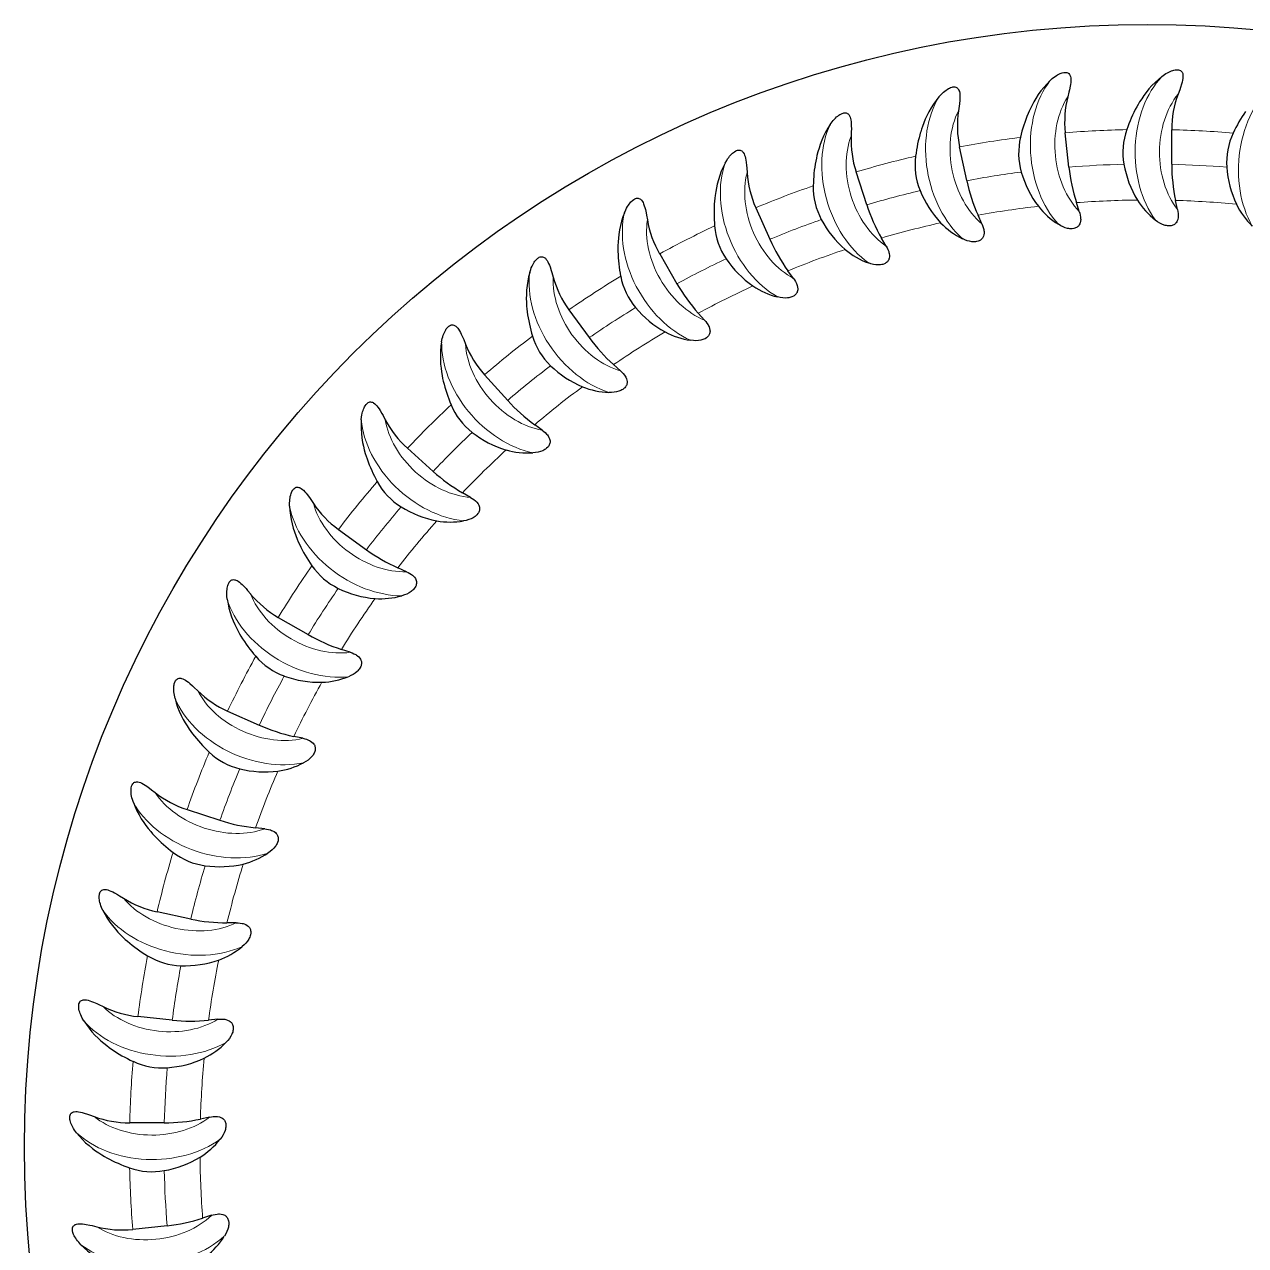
# Model space of a CAD drawing. Extents: x 197 to 920, y -77 to 441.
# Drawn here: x 772.15 to 807.49, y 186.3 to 221.64 of the extents above; entities that cross this region are included whole.
import ezdxf

# ---------------------------------------------------------------- set-up
doc = ezdxf.new("R2010")
doc.units = 0
doc.header["$LTSCALE"] = 7
doc.header["$MEASUREMENT"] = 0
doc.layers.add('8', color=250, linetype='CONTINUOUS', lineweight=15)

msp = doc.modelspace()

# ---------------------------------------------------------------- linework, layer by layer
at = {"layer": '8', "lineweight": 30, "ltscale": 0.025007}
for p, q in [((802.379, 217.515), (802.274, 218.509)), ((799.426, 217.122), (799.218, 218.1)), ((796.53, 216.422), (796.221, 217.374)), ((793.316, 216.338), (793.723, 215.424)), ((790.536, 215.004), (791.036, 214.138)), ((787.91, 213.387), (788.498, 212.578)), ((785.467, 211.505), (786.137, 210.761)), ((783.235, 209.377), (783.978, 208.708)), ((781.237, 207.028), (782.047, 206.44)), ((779.496, 204.483), (780.363, 203.983)), ((778.031, 201.769), (778.945, 201.363)), ((776.857, 198.918), (777.808, 198.609)), ((776.427, 192.821), (775.432, 192.926)), ((776.279, 186.873), (775.284, 186.769))]:
    msp.add_line(p, q, dxfattribs=at)
at = {"layer": '8', "lineweight": 30, "ltscale": 0.025008}
for p, q in [((805.357, 217.597), (805.357, 218.597)), ((776.966, 195.751), (775.987, 195.959)), ((776.197, 189.851), (775.197, 189.851))]:
    msp.add_line(p, q, dxfattribs=at)
at = {"layer": '8', "lineweight": 30, "ltscale": 0.006776}
for p, q in [((802.681, 216.228), (802.597, 216.486)), ((805.523, 216.285), (805.467, 216.551)), ((797.093, 215.227), (796.958, 215.462)), ((791.835, 213.086), (791.654, 213.287)), ((789.402, 211.615), (789.201, 211.797)), ((787.137, 209.898), (786.918, 210.058)), ((785.064, 207.954), (784.829, 208.09)), ((783.205, 205.803), (782.957, 205.914)), ((781.581, 203.471), (781.323, 203.555)), ((780.21, 200.981), (779.945, 201.038)), ((779.106, 198.361), (778.837, 198.39)), ((778.283, 195.641), (778.012, 195.641)), ((777.748, 192.849), (777.479, 192.821)), ((777.508, 190.017), (777.243, 189.961)), ((777.566, 187.175), (777.308, 187.092))]:
    msp.add_line(p, q, dxfattribs=at)
at = {"layer": '8', "lineweight": 30, "ltscale": 0.006777}
for p, q in [((799.86, 215.874), (799.751, 216.122)), ((794.408, 214.294), (794.249, 214.514))]:
    msp.add_line(p, q, dxfattribs=at)
at = {"layer": '8', "lineweight": 30}
for points in [[(801.83, 220.011), (801.9, 220.074), (801.939, 220.106), (801.98, 220.136), (802.017, 220.161), (802.055, 220.183), (802.09, 220.203), (802.127, 220.22), (802.157, 220.231), (802.188, 220.241), (802.236, 220.251), (802.26, 220.254), (802.285, 220.254), (802.316, 220.25), (802.346, 220.24), (802.363, 220.231), (802.378, 220.219), (802.397, 220.199), (802.412, 220.176), (802.42, 220.157), (802.426, 220.138), (802.435, 220.099), (802.438, 220.058), (802.438, 220.017), (802.435, 219.963), (802.428, 219.909), (802.419, 219.853), (802.398, 219.752), (802.383, 219.685), (802.349, 219.551)], [(805.071, 220.136), (805.148, 220.192), (805.19, 220.22), (805.234, 220.245), (805.273, 220.266), (805.313, 220.285), (805.351, 220.3), (805.389, 220.313), (805.42, 220.322), (805.452, 220.328), (805.501, 220.333), (805.525, 220.333), (805.55, 220.331), (805.581, 220.323), (805.609, 220.31), (805.625, 220.299), (805.639, 220.286), (805.656, 220.264), (805.668, 220.24), (805.674, 220.22), (805.678, 220.201), (805.682, 220.161), (805.682, 220.12), (805.678, 220.08), (805.668, 220.026), (805.656, 219.972), (805.641, 219.918), (805.61, 219.82), (805.588, 219.755), (805.54, 219.625)], [(801.83, 220.011), (801.739, 219.918), (801.652, 219.82), (801.571, 219.718), (801.495, 219.612), (801.424, 219.502), (801.368, 219.408), (801.316, 219.311), (801.267, 219.212), (801.232, 219.137), (801.199, 219.061)], [(805.071, 220.136), (804.971, 220.054), (804.875, 219.966), (804.784, 219.873), (804.697, 219.775), (804.615, 219.673), (804.55, 219.585), (804.488, 219.494), (804.428, 219.401), (804.386, 219.33), (804.345, 219.258)], [(798.619, 219.547), (798.538, 219.445), (798.462, 219.339), (798.392, 219.229), (798.328, 219.116), (798.268, 218.999), (798.223, 218.899), (798.181, 218.797), (798.142, 218.694), (798.115, 218.615), (798.091, 218.536)], [(798.619, 219.547), (798.682, 219.617), (798.718, 219.653), (798.755, 219.687), (798.789, 219.716), (798.824, 219.742), (798.858, 219.765), (798.893, 219.786), (798.921, 219.801), (798.951, 219.814), (798.998, 219.829), (799.022, 219.834), (799.046, 219.836), (799.078, 219.835), (799.108, 219.829), (799.126, 219.821), (799.143, 219.811), (799.164, 219.793), (799.18, 219.772), (799.19, 219.754), (799.199, 219.736), (799.211, 219.698), (799.219, 219.658), (799.223, 219.617), (799.225, 219.563), (799.224, 219.508), (799.221, 219.452), (799.211, 219.349), (799.203, 219.281), (799.183, 219.144)], [(795.474, 218.75), (795.529, 218.826), (795.561, 218.866), (795.595, 218.904), (795.626, 218.935), (795.658, 218.966), (795.689, 218.992), (795.721, 219.016), (795.748, 219.034), (795.776, 219.05), (795.821, 219.07), (795.845, 219.077), (795.868, 219.082), (795.9, 219.085), (795.931, 219.081), (795.95, 219.076), (795.967, 219.068), (795.99, 219.052), (796.009, 219.032), (796.021, 219.016), (796.031, 218.999), (796.047, 218.962), (796.059, 218.923), (796.068, 218.883), (796.075, 218.829), (796.08, 218.774), (796.083, 218.719), (796.084, 218.615), (796.082, 218.547), (796.077, 218.408)], [(795.474, 218.75), (795.404, 218.64), (795.34, 218.527), (795.282, 218.41), (795.23, 218.291), (795.183, 218.168), (795.148, 218.064), (795.117, 217.959), (795.089, 217.852), (795.071, 217.771), (795.054, 217.69)], [(792.429, 217.628), (792.476, 217.71), (792.504, 217.753), (792.534, 217.794), (792.561, 217.829), (792.59, 217.862), (792.618, 217.892), (792.648, 217.919), (792.673, 217.94), (792.699, 217.958), (792.741, 217.983), (792.764, 217.993), (792.787, 218), (792.818, 218.006), (792.85, 218.006), (792.869, 218.002), (792.887, 217.996), (792.911, 217.983), (792.932, 217.965), (792.945, 217.95), (792.957, 217.934), (792.977, 217.899), (792.993, 217.862), (793.006, 217.823), (793.019, 217.77), (793.03, 217.716), (793.038, 217.661), (793.05, 217.558), (793.056, 217.49), (793.065, 217.352)], [(792.429, 217.628), (792.371, 217.512), (792.32, 217.393), (792.274, 217.271), (792.234, 217.146), (792.201, 217.02), (792.177, 216.913), (792.157, 216.804), (792.141, 216.695), (792.131, 216.613), (792.123, 216.53)], [(789.519, 216.195), (789.557, 216.281), (789.58, 216.327), (789.605, 216.371), (789.629, 216.408), (789.654, 216.444), (789.679, 216.476), (789.706, 216.507), (789.728, 216.53), (789.752, 216.551), (789.792, 216.58), (789.813, 216.592), (789.836, 216.602), (789.866, 216.611), (789.897, 216.614), (789.917, 216.613), (789.935, 216.609), (789.961, 216.598), (789.984, 216.582), (789.999, 216.569), (790.012, 216.554), (790.036, 216.522), (790.055, 216.486), (790.072, 216.449), (790.091, 216.398), (790.107, 216.345), (790.121, 216.291), (790.143, 216.19), (790.156, 216.123), (790.18, 215.986)], [(789.519, 216.195), (789.473, 216.073), (789.434, 215.949), (789.402, 215.823), (789.375, 215.695), (789.355, 215.566), (789.343, 215.457), (789.334, 215.347), (789.329, 215.237), (789.328, 215.154), (789.329, 215.071)], [(802.681, 216.228), (802.696, 216.177), (802.709, 216.121), (802.718, 216.062), (802.721, 216.031), (802.722, 216), (802.717, 215.947), (802.707, 215.902), (802.695, 215.871), (802.682, 215.845), (802.668, 215.826), (802.654, 215.809), (802.637, 215.793), (802.619, 215.779), (802.596, 215.765), (802.572, 215.754), (802.548, 215.745), (802.523, 215.738), (802.474, 215.732), (802.442, 215.731), (802.41, 215.732), (802.376, 215.736), (802.343, 215.742), (802.277, 215.76), (802.211, 215.785), (802.143, 215.818), (802.076, 215.858)], [(805.523, 216.285), (805.532, 216.233), (805.54, 216.176), (805.543, 216.116), (805.542, 216.085), (805.539, 216.055), (805.53, 216.002), (805.515, 215.959), (805.5, 215.929), (805.483, 215.905), (805.468, 215.887), (805.452, 215.872), (805.433, 215.857), (805.415, 215.846), (805.39, 215.834), (805.365, 215.825), (805.34, 215.819), (805.315, 215.815), (805.265, 215.813), (805.233, 215.816), (805.201, 215.821), (805.168, 215.828), (805.136, 215.837), (805.072, 215.862), (805.009, 215.894), (804.945, 215.934), (804.882, 215.981)], [(799.86, 215.874), (799.881, 215.825), (799.9, 215.771), (799.915, 215.712), (799.921, 215.682), (799.925, 215.652), (799.926, 215.598), (799.921, 215.553), (799.912, 215.52), (799.901, 215.493), (799.89, 215.472), (799.877, 215.454), (799.862, 215.436), (799.846, 215.421), (799.824, 215.404), (799.802, 215.391), (799.779, 215.379), (799.755, 215.371), (799.707, 215.358), (799.675, 215.354), (799.643, 215.352), (799.609, 215.353), (799.575, 215.355), (799.508, 215.366), (799.439, 215.384), (799.369, 215.41), (799.297, 215.443)], [(786.774, 214.465), (786.803, 214.555), (786.821, 214.603), (786.842, 214.649), (786.861, 214.689), (786.882, 214.727), (786.904, 214.762), (786.927, 214.795), (786.947, 214.82), (786.969, 214.844), (787.006, 214.877), (787.026, 214.891), (787.047, 214.904), (787.076, 214.916), (787.107, 214.922), (787.126, 214.922), (787.145, 214.92), (787.172, 214.912), (787.196, 214.899), (787.212, 214.887), (787.227, 214.874), (787.254, 214.844), (787.277, 214.811), (787.298, 214.776), (787.322, 214.727), (787.343, 214.676), (787.363, 214.624), (787.396, 214.526), (787.416, 214.46), (787.454, 214.327)], [(797.093, 215.227), (797.118, 215.18), (797.143, 215.128), (797.164, 215.072), (797.173, 215.042), (797.18, 215.012), (797.187, 214.959), (797.186, 214.914), (797.181, 214.881), (797.173, 214.853), (797.164, 214.831), (797.153, 214.811), (797.14, 214.792), (797.126, 214.775), (797.106, 214.756), (797.085, 214.74), (797.063, 214.727), (797.041, 214.715), (796.994, 214.698), (796.962, 214.691), (796.931, 214.685), (796.897, 214.682), (796.863, 214.681), (796.795, 214.685), (796.725, 214.696), (796.652, 214.714), (796.578, 214.739)], [(786.774, 214.465), (786.742, 214.339), (786.716, 214.212), (786.697, 214.083), (786.684, 213.953), (786.677, 213.822), (786.676, 213.712), (786.679, 213.603), (786.686, 213.492), (786.693, 213.41), (786.703, 213.327)], [(794.408, 214.294), (794.438, 214.25), (794.468, 214.201), (794.495, 214.148), (794.507, 214.119), (794.517, 214.09), (794.529, 214.038), (794.533, 213.992), (794.532, 213.959), (794.527, 213.93), (794.52, 213.907), (794.511, 213.887), (794.5, 213.867), (794.488, 213.848), (794.47, 213.827), (794.451, 213.809), (794.431, 213.793), (794.409, 213.78), (794.364, 213.758), (794.334, 213.747), (794.303, 213.739), (794.27, 213.732), (794.237, 213.727), (794.168, 213.724), (794.097, 213.728), (794.023, 213.738), (793.946, 213.755)], [(784.225, 212.458), (784.245, 212.55), (784.258, 212.599), (784.273, 212.648), (784.288, 212.689), (784.306, 212.73), (784.323, 212.766), (784.343, 212.802), (784.36, 212.829), (784.38, 212.855), (784.412, 212.892), (784.431, 212.908), (784.45, 212.922), (784.478, 212.937), (784.508, 212.947), (784.528, 212.949), (784.547, 212.949), (784.574, 212.944), (784.599, 212.934), (784.617, 212.924), (784.633, 212.912), (784.663, 212.885), (784.69, 212.854), (784.714, 212.821), (784.743, 212.775), (784.769, 212.727), (784.794, 212.677), (784.837, 212.583), (784.864, 212.52), (784.916, 212.391)], [(791.835, 213.086), (791.87, 213.045), (791.904, 213), (791.937, 212.949), (791.952, 212.922), (791.965, 212.894), (791.983, 212.843), (791.992, 212.799), (791.993, 212.765), (791.991, 212.736), (791.987, 212.713), (791.981, 212.692), (791.972, 212.67), (791.961, 212.651), (791.946, 212.628), (791.929, 212.608), (791.91, 212.59), (791.89, 212.574), (791.848, 212.548), (791.819, 212.534), (791.789, 212.522), (791.757, 212.512), (791.724, 212.504), (791.656, 212.494), (791.585, 212.49), (791.511, 212.492), (791.433, 212.501)], [(784.225, 212.458), (784.206, 212.329), (784.194, 212.2), (784.188, 212.07), (784.189, 211.939), (784.196, 211.808), (784.207, 211.699), (784.221, 211.59), (784.239, 211.481), (784.255, 211.4), (784.273, 211.319)], [(789.402, 211.615), (789.441, 211.578), (789.48, 211.537), (789.518, 211.49), (789.536, 211.464), (789.552, 211.438), (789.575, 211.39), (789.588, 211.346), (789.594, 211.313), (789.595, 211.284), (789.593, 211.26), (789.589, 211.239), (789.582, 211.216), (789.574, 211.196), (789.561, 211.171), (789.546, 211.15), (789.529, 211.13), (789.511, 211.112), (789.472, 211.082), (789.444, 211.065), (789.416, 211.05), (789.385, 211.037), (789.353, 211.025), (789.287, 211.008), (789.217, 210.996), (789.142, 210.991), (789.063, 210.992)], [(781.9, 210.195), (781.91, 210.289), (781.918, 210.339), (781.928, 210.389), (781.939, 210.432), (781.952, 210.474), (781.965, 210.512), (781.981, 210.55), (781.996, 210.579), (782.012, 210.606), (782.041, 210.646), (782.058, 210.664), (782.076, 210.681), (782.102, 210.699), (782.13, 210.711), (782.149, 210.716), (782.169, 210.717), (782.196, 210.715), (782.222, 210.707), (782.241, 210.699), (782.258, 210.689), (782.291, 210.666), (782.32, 210.638), (782.348, 210.608), (782.382, 210.565), (782.413, 210.52), (782.443, 210.473), (782.496, 210.384), (782.529, 210.324), (782.594, 210.201)], [(781.9, 210.195), (781.894, 210.066), (781.896, 209.935), (781.904, 209.805), (781.918, 209.676), (781.939, 209.546), (781.961, 209.439), (781.987, 209.332), (782.016, 209.225), (782.041, 209.146), (782.067, 209.067)], [(787.137, 209.898), (787.179, 209.866), (787.223, 209.828), (787.265, 209.786), (787.286, 209.762), (787.304, 209.738), (787.332, 209.692), (787.35, 209.65), (787.359, 209.618), (787.363, 209.589), (787.363, 209.565), (787.362, 209.543), (787.357, 209.52), (787.351, 209.499), (787.341, 209.474), (787.328, 209.45), (787.314, 209.429), (787.298, 209.41), (787.262, 209.375), (787.236, 209.355), (787.209, 209.338), (787.18, 209.321), (787.15, 209.306), (787.086, 209.282), (787.017, 209.263), (786.944, 209.25), (786.865, 209.243)], [(779.824, 207.702), (779.824, 207.796), (779.827, 207.847), (779.832, 207.898), (779.838, 207.942), (779.846, 207.985), (779.856, 208.024), (779.868, 208.063), (779.879, 208.093), (779.893, 208.123), (779.917, 208.165), (779.932, 208.185), (779.948, 208.203), (779.972, 208.224), (779.999, 208.239), (780.018, 208.246), (780.037, 208.249), (780.064, 208.25), (780.091, 208.245), (780.11, 208.239), (780.129, 208.231), (780.164, 208.211), (780.196, 208.186), (780.226, 208.159), (780.264, 208.12), (780.301, 208.078), (780.335, 208.035), (780.397, 207.952), (780.436, 207.895), (780.514, 207.78)], [(785.064, 207.954), (785.109, 207.926), (785.156, 207.893), (785.203, 207.856), (785.226, 207.834), (785.247, 207.812), (785.279, 207.769), (785.301, 207.729), (785.313, 207.698), (785.32, 207.67), (785.323, 207.646), (785.324, 207.624), (785.322, 207.601), (785.318, 207.579), (785.311, 207.553), (785.3, 207.529), (785.288, 207.506), (785.274, 207.485), (785.242, 207.446), (785.219, 207.424), (785.194, 207.404), (785.167, 207.384), (785.138, 207.367), (785.077, 207.336), (785.011, 207.31), (784.939, 207.29), (784.862, 207.274)], [(779.824, 207.702), (779.832, 207.572), (779.847, 207.443), (779.869, 207.315), (779.897, 207.187), (779.931, 207.06), (779.964, 206.956), (780.001, 206.852), (780.041, 206.75), (780.074, 206.673), (780.108, 206.598)], [(783.205, 205.803), (783.253, 205.781), (783.303, 205.753), (783.354, 205.72), (783.378, 205.702), (783.402, 205.682), (783.438, 205.642), (783.465, 205.605), (783.48, 205.575), (783.49, 205.548), (783.495, 205.525), (783.498, 205.503), (783.499, 205.48), (783.497, 205.458), (783.492, 205.431), (783.485, 205.405), (783.475, 205.382), (783.463, 205.359), (783.435, 205.318), (783.415, 205.293), (783.392, 205.27), (783.367, 205.248), (783.34, 205.227), (783.283, 205.19), (783.219, 205.158), (783.15, 205.13), (783.075, 205.106)], [(778.02, 205.005), (778.01, 205.099), (778.008, 205.15), (778.007, 205.201), (778.009, 205.245), (778.013, 205.289), (778.018, 205.329), (778.026, 205.369), (778.034, 205.4), (778.044, 205.431), (778.064, 205.476), (778.077, 205.497), (778.091, 205.517), (778.113, 205.54), (778.138, 205.558), (778.156, 205.566), (778.174, 205.572), (778.202, 205.575), (778.229, 205.573), (778.249, 205.569), (778.268, 205.563), (778.305, 205.547), (778.34, 205.526), (778.373, 205.502), (778.415, 205.467), (778.455, 205.43), (778.494, 205.39), (778.564, 205.314), (778.609, 205.262), (778.698, 205.155)], [(778.02, 205.005), (778.042, 204.877), (778.07, 204.75), (778.105, 204.625), (778.146, 204.501), (778.193, 204.378), (778.237, 204.278), (778.285, 204.179), (778.335, 204.081), (778.376, 204.008), (778.418, 203.937)], [(781.581, 203.471), (781.631, 203.453), (781.684, 203.431), (781.738, 203.404), (781.764, 203.387), (781.789, 203.37), (781.83, 203.335), (781.86, 203.301), (781.878, 203.272), (781.891, 203.246), (781.899, 203.224), (781.904, 203.203), (781.907, 203.179), (781.908, 203.157), (781.906, 203.13), (781.901, 203.104), (781.894, 203.079), (781.884, 203.056), (781.861, 203.011), (781.843, 202.985), (781.823, 202.96), (781.8, 202.935), (781.776, 202.912), (781.722, 202.869), (781.663, 202.83), (781.597, 202.795), (781.525, 202.764)], [(776.508, 202.135), (776.489, 202.227), (776.481, 202.278), (776.475, 202.328), (776.472, 202.372), (776.471, 202.416), (776.472, 202.457), (776.476, 202.497), (776.481, 202.529), (776.488, 202.561), (776.503, 202.607), (776.513, 202.63), (776.525, 202.651), (776.545, 202.676), (776.568, 202.697), (776.585, 202.707), (776.602, 202.715), (776.629, 202.721), (776.657, 202.722), (776.677, 202.72), (776.696, 202.716), (776.734, 202.703), (776.771, 202.686), (776.807, 202.666), (776.852, 202.635), (776.896, 202.602), (776.939, 202.567), (777.016, 202.498), (777.066, 202.451), (777.166, 202.355)], [(776.508, 202.135), (776.543, 202.01), (776.584, 201.887), (776.632, 201.765), (776.686, 201.646), (776.746, 201.53), (776.8, 201.434), (776.857, 201.34), (776.918, 201.248), (776.966, 201.181), (777.016, 201.114)], [(780.21, 200.981), (780.262, 200.968), (780.316, 200.952), (780.373, 200.93), (780.401, 200.917), (780.427, 200.902), (780.472, 200.872), (780.505, 200.841), (780.526, 200.815), (780.541, 200.79), (780.552, 200.769), (780.559, 200.748), (780.565, 200.725), (780.568, 200.703), (780.568, 200.676), (780.566, 200.649), (780.562, 200.624), (780.555, 200.6), (780.536, 200.553), (780.521, 200.525), (780.504, 200.498), (780.484, 200.471), (780.462, 200.445), (780.413, 200.397), (780.358, 200.352), (780.296, 200.31), (780.228, 200.272)], [(775.304, 199.122), (775.275, 199.212), (775.262, 199.261), (775.251, 199.311), (775.244, 199.354), (775.238, 199.398), (775.235, 199.438), (775.235, 199.479), (775.236, 199.511), (775.24, 199.543), (775.25, 199.592), (775.258, 199.615), (775.267, 199.637), (775.284, 199.664), (775.305, 199.687), (775.321, 199.699), (775.337, 199.708), (775.364, 199.717), (775.391, 199.721), (775.411, 199.721), (775.431, 199.719), (775.47, 199.711), (775.509, 199.698), (775.546, 199.681), (775.594, 199.656), (775.641, 199.627), (775.688, 199.597), (775.772, 199.537), (775.826, 199.495), (775.936, 199.41)], [(775.304, 199.122), (775.352, 199.001), (775.406, 198.883), (775.467, 198.768), (775.533, 198.655), (775.604, 198.545), (775.668, 198.456), (775.735, 198.369), (775.805, 198.283), (775.86, 198.221), (775.916, 198.16)], [(779.106, 198.361), (779.159, 198.354), (779.215, 198.344), (779.273, 198.328), (779.303, 198.318), (779.331, 198.306), (779.378, 198.28), (779.415, 198.253), (779.438, 198.229), (779.456, 198.206), (779.469, 198.186), (779.478, 198.166), (779.486, 198.144), (779.491, 198.123), (779.495, 198.095), (779.496, 198.069), (779.494, 198.043), (779.49, 198.018), (779.476, 197.97), (779.464, 197.941), (779.449, 197.912), (779.432, 197.883), (779.413, 197.855), (779.37, 197.802), (779.32, 197.752), (779.262, 197.704), (779.198, 197.658)], [(774.422, 196), (774.384, 196.086), (774.366, 196.134), (774.349, 196.182), (774.337, 196.225), (774.327, 196.268), (774.32, 196.307), (774.315, 196.348), (774.314, 196.38), (774.314, 196.412), (774.319, 196.461), (774.324, 196.485), (774.332, 196.508), (774.345, 196.537), (774.364, 196.562), (774.378, 196.576), (774.394, 196.587), (774.419, 196.598), (774.445, 196.605), (774.465, 196.607), (774.485, 196.607), (774.525, 196.603), (774.565, 196.594), (774.604, 196.581), (774.654, 196.561), (774.704, 196.538), (774.754, 196.512), (774.844, 196.461), (774.902, 196.426), (775.02, 196.352)], [(774.422, 196), (774.482, 195.885), (774.548, 195.773), (774.62, 195.664), (774.698, 195.559), (774.781, 195.457), (774.853, 195.375), (774.929, 195.296), (775.008, 195.218), (775.068, 195.162), (775.131, 195.107)], [(778.283, 195.641), (778.336, 195.639), (778.393, 195.635), (778.453, 195.625), (778.483, 195.618), (778.512, 195.609), (778.562, 195.589), (778.601, 195.565), (778.627, 195.544), (778.647, 195.523), (778.661, 195.504), (778.673, 195.486), (778.683, 195.465), (778.691, 195.444), (778.697, 195.417), (778.7, 195.391), (778.701, 195.365), (778.7, 195.34), (778.691, 195.291), (778.682, 195.26), (778.671, 195.23), (778.657, 195.199), (778.641, 195.169), (778.603, 195.112), (778.559, 195.057), (778.507, 195.003), (778.448, 194.951)], [(773.871, 192.803), (773.824, 192.885), (773.801, 192.93), (773.78, 192.977), (773.763, 193.017), (773.749, 193.059), (773.738, 193.098), (773.729, 193.138), (773.723, 193.169), (773.72, 193.201), (773.72, 193.251), (773.723, 193.275), (773.728, 193.299), (773.739, 193.329), (773.754, 193.356), (773.767, 193.371), (773.782, 193.383), (773.805, 193.397), (773.831, 193.407), (773.851, 193.411), (773.871, 193.413), (773.911, 193.413), (773.951, 193.408), (773.991, 193.4), (774.043, 193.385), (774.095, 193.367), (774.147, 193.347), (774.242, 193.305), (774.304, 193.276), (774.429, 193.215)], [(773.871, 192.803), (773.943, 192.695), (774.02, 192.59), (774.103, 192.49), (774.191, 192.393), (774.284, 192.301), (774.365, 192.227), (774.449, 192.155), (774.535, 192.087), (774.601, 192.037), (774.669, 191.988)], [(777.748, 192.849), (777.801, 192.853), (777.858, 192.855), (777.919, 192.852), (777.949, 192.848), (777.979, 192.842), (778.031, 192.826), (778.072, 192.807), (778.1, 192.789), (778.123, 192.77), (778.139, 192.753), (778.152, 192.736), (778.165, 192.716), (778.174, 192.696), (778.183, 192.67), (778.19, 192.644), (778.193, 192.619), (778.194, 192.593), (778.191, 192.544), (778.185, 192.512), (778.177, 192.481), (778.166, 192.449), (778.153, 192.418), (778.122, 192.357), (778.083, 192.297), (778.038, 192.238), (777.984, 192.18)], [(773.657, 189.566), (773.602, 189.642), (773.574, 189.685), (773.548, 189.729), (773.528, 189.768), (773.509, 189.808), (773.494, 189.845), (773.481, 189.884), (773.472, 189.915), (773.465, 189.946), (773.46, 189.995), (773.46, 190.02), (773.463, 190.044), (773.47, 190.075), (773.483, 190.103), (773.494, 190.119), (773.507, 190.133), (773.53, 190.15), (773.554, 190.162), (773.573, 190.168), (773.593, 190.173), (773.633, 190.177), (773.674, 190.176), (773.714, 190.172), (773.768, 190.163), (773.821, 190.15), (773.875, 190.135), (773.974, 190.104), (774.038, 190.082), (774.169, 190.034)], [(777.508, 190.017), (777.561, 190.027), (777.617, 190.034), (777.677, 190.037), (777.708, 190.036), (777.739, 190.034), (777.792, 190.024), (777.835, 190.009), (777.865, 189.994), (777.889, 189.978), (777.907, 189.962), (777.922, 189.946), (777.936, 189.928), (777.948, 189.909), (777.96, 189.884), (777.969, 189.859), (777.975, 189.834), (777.979, 189.809), (777.98, 189.759), (777.978, 189.727), (777.973, 189.695), (777.966, 189.663), (777.956, 189.63), (777.932, 189.566), (777.899, 189.503), (777.86, 189.44), (777.813, 189.376)], [(773.657, 189.566), (773.74, 189.465), (773.828, 189.37), (773.921, 189.278), (774.019, 189.192), (774.121, 189.109), (774.209, 189.044), (774.299, 188.982), (774.392, 188.923), (774.464, 188.88), (774.536, 188.839)], [(777.566, 187.175), (777.617, 187.19), (777.672, 187.203), (777.732, 187.213), (777.763, 187.215), (777.793, 187.216), (777.847, 187.212), (777.891, 187.201), (777.923, 187.189), (777.948, 187.176), (777.968, 187.162), (777.985, 187.148), (778.001, 187.131), (778.014, 187.114), (778.029, 187.09), (778.04, 187.066), (778.049, 187.042), (778.055, 187.018), (778.062, 186.968), (778.063, 186.936), (778.062, 186.904), (778.058, 186.871), (778.052, 186.837), (778.034, 186.771), (778.008, 186.705), (777.976, 186.638), (777.936, 186.57)], [(773.783, 186.324), (773.72, 186.394), (773.688, 186.434), (773.657, 186.475), (773.633, 186.511), (773.61, 186.549), (773.591, 186.585), (773.574, 186.621), (773.562, 186.651), (773.552, 186.682), (773.542, 186.73), (773.54, 186.755), (773.54, 186.779), (773.544, 186.811), (773.554, 186.84), (773.563, 186.857), (773.575, 186.873), (773.595, 186.892), (773.618, 186.906), (773.636, 186.914), (773.656, 186.921), (773.695, 186.929), (773.735, 186.932), (773.776, 186.933), (773.83, 186.929), (773.885, 186.922), (773.94, 186.913), (774.041, 186.892), (774.108, 186.877), (774.243, 186.843)], [(773.783, 186.324), (773.876, 186.233), (773.973, 186.147), (774.075, 186.066), (774.181, 185.99), (774.292, 185.918), (774.386, 185.863), (774.483, 185.81), (774.581, 185.761), (774.657, 185.726), (774.733, 185.693)]]:
    msp.add_lwpolyline(points, dxfattribs=at)
msp.add_circle((804.65, 189.144), 32.5, dxfattribs=at)
for centre, radius, start, end in [((805.218, 218.822), 2.961, 165.7457, 186.0552), ((808.317, 218.6), 2.961, 159.7457, 180.0552), ((802.113, 218.719), 2.961, 171.7457, 192.0552), ((808.117, 217.207), 4.294, 151.468, 161.0771), ((805.164, 217.416), 4.294, 157.468, 167.0772), ((811.031, 216.691), 4.294, 145.468, 155.0772), ((802.206, 217.314), 4.294, 163.468, 173.0771), ((805.906, 217.944), 1.963, 160.5041, 190.1732), ((808.909, 217.655), 1.963, 154.5039, 184.1733), ((799.036, 218.291), 2.961, 177.7457, 198.0552), ((802.889, 217.918), 1.963, 166.5059, 196.1732), ((799.891, 217.576), 1.963, 172.504, 202.1734), ((799.275, 216.905), 4.294, 169.468, 179.0772), ((803.9, 218.197), 3.012, 195.9293, 217.0982), ((807.399, 218.044), 5.048, 186.021, 197.9793), ((806.941, 218.117), 3.012, 189.9293, 211.0982), ((810.405, 217.598), 5.048, 180.021, 191.9794), ((809.957, 217.718), 3.012, 183.9293, 205.0982), ((796.02, 217.545), 2.961, 183.7457, 204.0552), ((804.363, 218.173), 5.048, 192.021, 203.9793), ((796.945, 216.923), 1.963, 178.504, 208.1734), ((800.867, 217.96), 3.012, 201.9293, 223.0982), ((796.403, 216.191), 4.294, 175.468, 185.0771), ((801.33, 217.984), 5.048, 198.021, 209.9793), ((803.283, 217.776), 2.266, 217.997, 237.7982), ((806.284, 217.762), 2.266, 211.997, 231.7982), ((809.266, 217.434), 2.266, 205.997, 225.7982), ((793.098, 216.487), 2.961, 189.7457, 210.0552), ((797.876, 217.407), 3.012, 207.9293, 229.0982), ((794.083, 215.965), 1.963, 184.504, 214.1734), ((800.298, 217.476), 2.266, 223.997, 243.7982), ((798.334, 217.479), 5.048, 204.021, 215.9794), ((793.621, 215.181), 4.294, 181.468, 191.0771), ((797.36, 216.866), 2.266, 229.997, 249.7982), ((794.958, 216.544), 3.012, 213.9293, 235.0982), ((790.303, 215.13), 2.961, 195.7457, 216.0552), ((791.338, 214.714), 1.963, 190.504, 220.1734), ((795.406, 216.664), 5.048, 210.021, 221.9793), ((794.503, 215.952), 2.266, 235.997, 255.7982), ((790.96, 213.885), 4.294, 187.468, 197.0771), ((792.147, 215.381), 3.012, 219.9293, 241.0982), ((788.738, 213.182), 1.963, 196.504, 226.1734), ((792.58, 215.547), 5.048, 216.021, 227.9793), ((791.756, 214.745), 2.266, 241.997, 261.7982), ((787.666, 213.488), 2.961, 201.7457, 222.0552), ((789.473, 213.93), 3.012, 225.9293, 247.0982), ((788.449, 212.319), 4.294, 193.468, 203.0771), ((789.151, 213.257), 2.266, 247.997, 267.7982), ((789.887, 214.14), 5.048, 222.021, 233.9793), ((786.312, 211.387), 1.963, 202.504, 232.1734), ((785.214, 211.579), 2.961, 207.7457, 228.0552), ((786.966, 212.208), 3.012, 231.9293, 253.0982), ((786.715, 211.505), 2.266, 253.997, 273.7982), ((786.115, 210.498), 4.294, 199.468, 209.0771), ((787.355, 212.46), 5.048, 228.021, 239.9794), ((784.088, 209.349), 1.963, 208.504, 238.1734), ((782.975, 209.425), 2.961, 213.7457, 234.0552), ((784.652, 210.233), 3.012, 237.9293, 259.0982), ((784.476, 209.508), 2.266, 259.997, 279.7982), ((783.984, 208.444), 4.294, 205.468, 215.0771), ((785.012, 210.525), 5.048, 234.021, 245.9793), ((782.088, 207.089), 1.963, 214.504, 244.1734), ((780.974, 207.048), 2.961, 219.7457, 240.0552), ((782.557, 208.027), 3.012, 243.9293, 265.0982), ((782.458, 207.287), 2.266, 265.997, 285.7982), ((782.885, 208.355), 5.048, 240.021, 251.9793), ((782.08, 206.178), 4.294, 211.468, 221.0771), ((780.336, 204.632), 1.963, 220.504, 250.1734), ((780.704, 205.614), 3.012, 249.9293, 271.0982), ((780.683, 204.868), 2.266, 271.997, 291.7982), ((779.232, 204.475), 2.961, 225.7457, 246.0552), ((780.423, 203.726), 4.294, 217.468, 227.0771), ((780.996, 205.975), 5.048, 246.021, 257.9793), ((778.85, 202.006), 1.963, 226.504, 256.1734), ((779.114, 203.021), 3.012, 255.9293, 277.0982), ((779.171, 202.277), 2.266, 277.997, 297.7982), ((777.769, 201.735), 2.961, 231.7457, 252.0552), ((779.366, 203.41), 5.048, 252.021, 263.9793), ((779.032, 201.113), 4.294, 223.468, 233.0771), ((777.647, 199.238), 1.963, 232.504, 262.1734), ((777.937, 199.542), 2.266, 283.997, 303.7982), ((777.803, 200.275), 3.011, 261.9349, 283.1078), ((776.6, 198.856), 2.961, 237.7457, 258.0552), ((778.014, 200.689), 5.048, 258.021, 269.9793), ((777.921, 198.37), 4.294, 229.468, 239.0771), ((776.997, 196.692), 2.266, 289.997, 309.7982), ((776.74, 196.361), 1.963, 238.5039, 268.174), ((776.786, 197.409), 3.012, 267.9293, 289.0982), ((775.739, 195.871), 2.961, 243.7457, 264.0552), ((776.953, 197.842), 5.048, 264.021, 275.9794), ((777.103, 195.525), 4.294, 235.468, 245.0771), ((776.359, 193.761), 2.266, 295.997, 315.7982), ((776.139, 193.404), 1.963, 244.5039, 274.1733), ((776.075, 194.45), 3.011, 273.9349, 295.1078), ((775.194, 192.812), 2.961, 249.7457, 270.0552), ((776.195, 194.899), 5.048, 270.021, 281.9794), ((776.032, 190.778), 2.266, 301.997, 321.7982), ((776.587, 192.611), 4.294, 241.468, 251.0771), ((775.677, 191.435), 3.012, 279.9293, 301.0982), ((775.85, 190.4), 1.963, 250.5041, 280.1732), ((775.75, 191.893), 5.048, 276.021, 287.9794), ((774.972, 189.713), 2.961, 255.7457, 276.0552), ((776.018, 187.778), 2.266, 307.997, 327.7982)]:
    msp.add_arc(centre, radius, start, end, dxfattribs=at)
at = {"layer": '8', "lineweight": 13}
for radius, start, end in [(29.461, 91.1565, 94.6247), (29.461, 85.1565, 88.6247), (29.461, 97.1565, 100.6247), (29.461, 103.1565, 106.6247), (28.461, 97.3609, 100.5764), (28.461, 91.3609, 94.5764), (28.461, 85.3609, 88.5764), (29.461, 109.1565, 112.6247), (28.461, 103.3609, 106.5764), (27.419, 96.6007, 100.2925), (27.419, 90.6007, 94.2925), (27.419, 84.6007, 88.2925), (28.461, 109.3609, 112.5764), (29.461, 115.1565, 118.6247), (27.419, 102.6007, 106.2925), (27.419, 108.6007, 112.2925), (28.461, 115.3609, 118.5764), (29.461, 121.1565, 124.6247), (27.419, 114.6007, 118.2925), (28.461, 121.3609, 124.5764), (29.461, 127.1565, 130.6247), (27.419, 120.6007, 124.2925), (28.461, 127.3609, 130.5764), (27.419, 126.6007, 130.2925), (29.461, 133.1565, 136.6247), (28.461, 133.3609, 136.5764), (27.419, 132.6007, 136.2925), (29.461, 139.1565, 142.6247), (28.461, 139.3609, 142.5764), (27.419, 138.6007, 142.2925), (29.461, 145.1565, 148.6247), (28.461, 145.3609, 148.5764), (27.419, 144.6007, 148.2925), (29.461, 151.1565, 154.6247), (28.461, 151.3609, 154.5764), (27.419, 150.6007, 154.2925), (29.461, 157.1565, 160.6247), (28.461, 157.3609, 160.5764), (27.419, 156.6007, 160.2925), (29.461, 163.1565, 166.6247), (28.461, 163.3609, 166.5764), (27.419, 162.6007, 166.2925), (29.461, 169.1565, 172.6247), (28.461, 169.3609, 172.5764), (27.419, 168.6007, 172.2925), (29.461, 175.1565, 178.6247), (27.419, 174.6007, 178.2925), (28.461, 175.3609, 178.5764), (27.419, 180.6007, 184.2925), (29.461, 181.1565, 184.6247), (28.461, 181.3609, 184.5764)]:
    msp.add_arc((804.65, 189.144), radius, start, end, dxfattribs=at)
for centre, major_axis, start_param, end_param in [((803.214, 217.952), (-0.286, 2.725), 0.64326, 2.36959), ((806.234, 217.944), (0, 2.74), 0.64326, 2.36959), ((809.235, 217.621), (0.286, 2.725), 0.64326, 2.36959), ((800.211, 217.644), (-0.57, 2.68), 0.64326, 2.36959), ((803.566, 217.989), (-0.234, 2.228), 0.722324, 2.404496), ((806.587, 217.944), (0, 2.24), 0.722324, 2.404496), ((800.557, 217.717), (-0.466, 2.191), 0.722324, 2.404496), ((797.256, 217.024), (-0.847, 2.606), 0.64326, 2.36959), ((797.593, 217.133), (-0.692, 2.13), 0.722324, 2.404496), ((794.383, 216.098), (-1.114, 2.503), 0.64326, 2.36959), ((794.706, 216.242), (-0.911, 2.046), 0.722324, 2.404496), ((791.621, 214.877), (-1.37, 2.373), 0.64326, 2.36959), ((791.928, 215.054), (-1.12, 1.94), 0.722324, 2.404496), ((789.003, 213.375), (-1.611, 2.217), 0.64326, 2.36959), ((789.289, 213.582), (-1.317, 1.812), 0.722324, 2.404496), ((786.556, 211.606), (-1.833, 2.036), 0.64326, 2.36959), ((786.819, 211.843), (-1.499, 1.665), 0.722324, 2.404496), ((784.307, 209.592), (-2.036, 1.833), 0.64326, 2.36959), ((784.544, 209.855), (-1.665, 1.499), 0.722324, 2.404496), ((782.281, 207.354), (-2.217, 1.611), 0.64326, 2.36959), ((782.489, 207.64), (-1.812, 1.317), 0.722324, 2.404496), ((780.5, 204.916), (-2.373, 1.37), 0.64326, 2.36959), ((780.677, 205.222), (-1.94, 1.12), 0.722324, 2.404496), ((779.128, 202.628), (-2.046, 0.911), 0.722324, 2.404496), ((778.984, 202.305), (-2.503, 1.114), 0.64326, 2.36959), ((777.858, 199.886), (-2.13, 0.692), 0.722324, 2.404496), ((777.749, 199.55), (-2.606, 0.847), 0.64326, 2.36959), ((776.882, 197.027), (-2.191, 0.466), 0.722324, 2.404496), ((776.808, 196.681), (-2.68, 0.57), 0.64326, 2.36959), ((776.21, 194.081), (-2.228, 0.234), 0.722324, 2.404496), ((776.173, 193.73), (-2.725, 0.286), 0.64326, 2.36959), ((775.85, 191.081), (-2.24, 0), 0.722324, 2.404496), ((775.85, 190.728), (-2.74, 0), 0.64326, 2.36959), ((775.805, 188.06), (-2.228, -0.234), 0.722324, 2.404496), ((775.842, 187.709), (-2.725, -0.286), 0.64326, 2.36959)]:
    msp.add_ellipse(centre, major_axis=major_axis, ratio=0.707107, start_param=start_param, end_param=end_param, dxfattribs=at)

doc.saveas('drawing.dxf')
